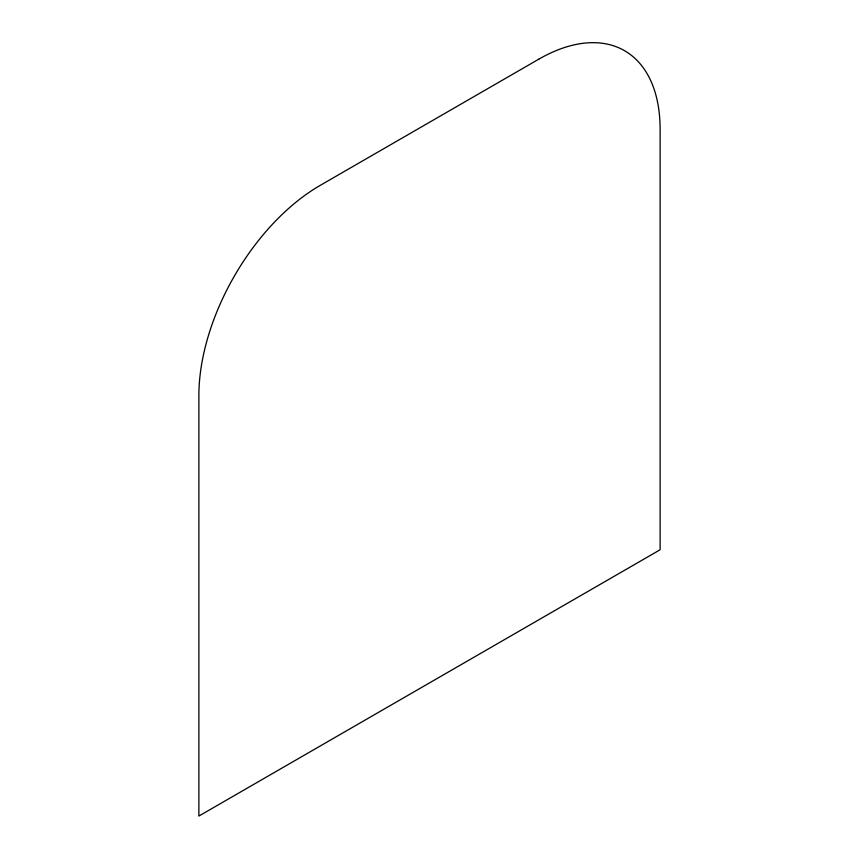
<?xml version="1.0" encoding="UTF-8"?>
<svg xmlns="http://www.w3.org/2000/svg" width="859" height="859" viewBox="0 0 859 859"><rect width="100%" height="100%" fill="white"/><g stroke="black" fill="none" stroke-linecap="round" stroke-linejoin="round"><path stroke-width="1.29" d="M538.743 59.207L320.257 185.351A171.65 99.107 -60 0 0 198.88 395.58L198.88 816.05L660.12 549.76L660.12 129.29A171.65 99.107 -60 0 0 538.743 59.207"/></g></svg>
